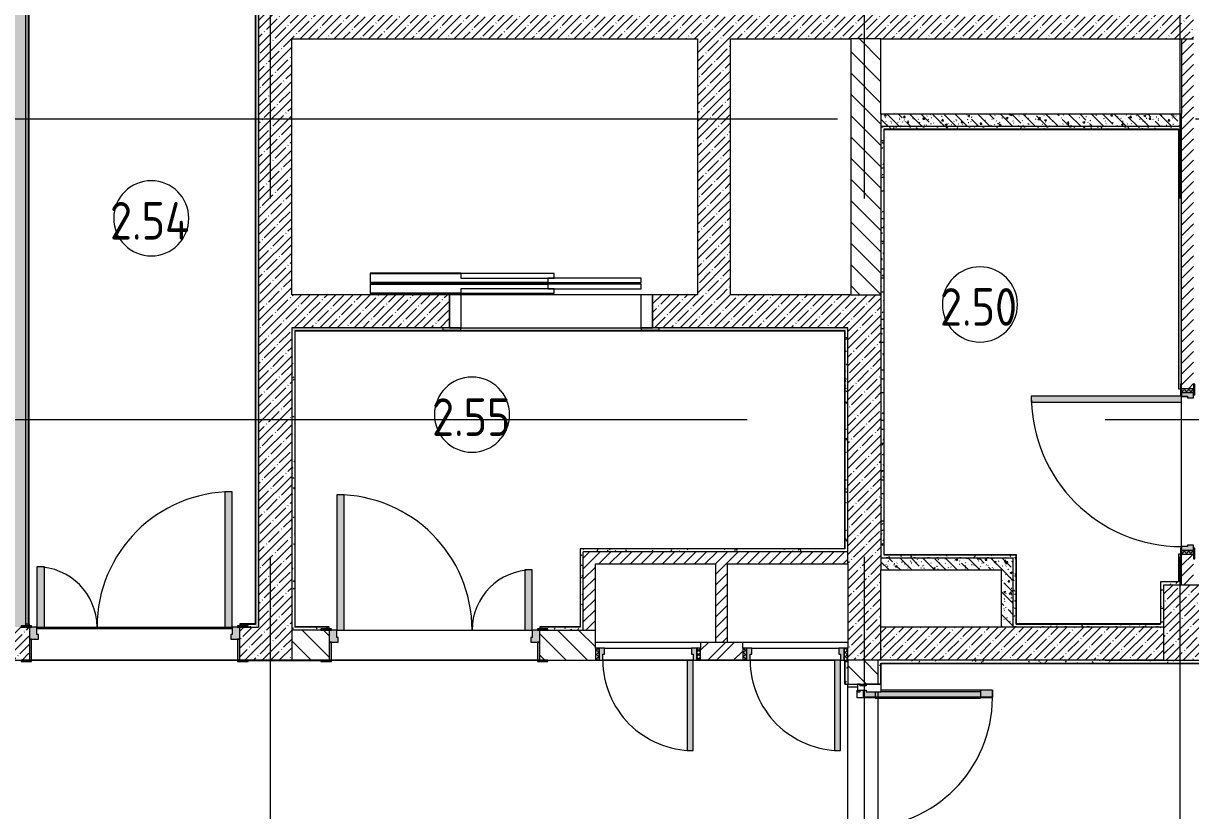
# Model space of a CAD drawing. Header units: millimetres. Extents: x -6228 to 200708, y -8553 to 29014.
# Drawn here: x 143959 to 151724, y 12400 to 17634 of the extents above; entities that cross this region are included whole.
import ezdxf

# ---------------------------------------------------------------- set-up
doc = ezdxf.new("R2010")
doc.units = ezdxf.units.MM
doc.linetypes.add('Осевая', pattern=[15875, 3175, -2381.25, 7937.5, -2381.25])
for name, color, linetype, lineweight in [('A-AREA-IDEN', 7, 'Continuous', 9), ('A-GLAZ-CWMG-3', 7, 'Continuous', 9), ('A-WALL-4', 7, 'Continuous', 13), ('I-WALL-6', 7, 'Continuous', 9), ('S-COLS-2', 7, 'Continuous', 9), ('Оси-2', 7, 'Осевая', 9)]:
    doc.layers.add(name, color=color, linetype=linetype, lineweight=lineweight)
for name, color, linetype, lineweight, true_color in [('A-DETL-GENF-5', 7, 'Continuous', 9, 0xe2e2e2), ('A-DETL-GENF-6', 7, 'Continuous', 9, 0xaaaaaa), ('A-DOOR-5', 7, 'Continuous', 9, 0xaaaaaa), ('A-DOOR-6', 7, 'Continuous', 9, 0xe2e2e2), ('A-DOOR-FRAM-4', 7, 'Continuous', 9, 0xe2e2e2), ('A-DOOR-FRAM-5', 7, 'Continuous', 9, 0xaaaaaa), ('A-FLOR-3', 7, 'Continuous', 9, 0xaaaaaa), ('I-WALL-7', 7, 'Continuous', 9, 0x787878), ('I-WALL-8', 9, 'Continuous', 9, 0x808080)]:
    doc.layers.add(name, color=color, linetype=linetype, lineweight=lineweight, true_color=true_color)
doc.styles.add('GOST Common', font='GOST_Common.ttf', dxfattribs={"width": 0.9, "height": 250})
pattern_1 = [(45, (50944.32, 0), (-57.024626, 57.024626), []), (45, (51001.345, 0), (-57.024626, 57.024626), [100.806, -20.161, 3.353, -16.808])]
pattern_2 = [(135, (50944.32, 0), (-70.71068, -70.71068), [])]
pattern_3 = [(45, (50944.32, 0), (-35.35534, 35.35534), [])]
pattern_4 = [(135, (50944.32, 0), (-75.43415, -75.43415), [106.68, -17.78, 3.556, -17.78]), (135, (50944.32, 75.39), (-75.43415, -75.43415), []), (50, (50944.32, 0), (127.52922, -11.15758), [13.335, -146.685]), (355, (50944.32, 0), (-24.66966, 133.74002), [10.668, -117.348]), (100.451, (50954.95, -0.93), (102.85973, 122.58178), [11.333, -124.663]), (46.184, (50944.32, 35.56), (189.75516, -29.43036), [20.002, -220.027]), (96.636, (50960.13, 33.1), (166.1822, 173.1996), [17, -186.995]), (351.184, (50944.32, 35.56), (166.18393, 173.19757), [16.002, -176.022]), (21, (50962.1, 26.67), (106.13027, -71.58603), [13.335, -146.685]), (326, (50962.1, 26.67), (43.26188, 128.93175), [10.668, -117.348]), (71.451, (50970.94, 20.7), (149.39198, 57.34505), [11.333, -124.663]), (37.5, (50944.32, 0), (2.162228, 59.188357), [3.353, -112.573, 3.353, -115.773, -117.792]), (37.5, (50944.32, 0), (2.162228, 59.188357), [-235.052, 3.353, -114.44]), (7.5, (50944.32, 0), (46.773857, 70.126152), [3.353, -64.567, 3.353, -109.906, -44.894]), (7.5, (50944.32, 0), (46.773857, 70.126152), [-181.178, 3.353, -41.542]), (327.5, (50904.67, 0), (94.913671, -4.010093), [3.353, -41.097, 3.353, -135.331, -184.023]), (327.5, (50904.67, 0), (94.913671, -4.010093), [-183.134, 3.353, -180.67]), (317.5, (50886.89, 0), (103.69057, 17.79882), [3.353, -54.432, 3.353, -88.748, -130.683]), (317.5, (50886.89, 0), (103.69057, 17.79882), [-149.885, 3.353, -127.33])]
pattern_5 = [(0, (50944.32, 0), (121.92, 30.48), [10.058, -81.382, 10.058, -81.382, -487.68]), (0, (50944.32, 0), (121.92, 30.48), [-182.88, 10.058, -172.822, 10.058, -81.382, -213.36]), (0, (50944.32, 0), (121.92, 30.48), [-457.2, 10.058, -50.902, 10.058, -142.342]), (120, (50990.04, 15.24), (-87.356454, 90.345817), [10.058, -81.382, 10.058, -81.382, -487.68]), (120, (50990.04, 15.24), (-87.356454, 90.345817), [-182.88, 10.058, -172.822, 10.058, -81.382, -213.36]), (120, (50990.04, 15.24), (-87.356454, 90.345817), [-457.2, 10.058, -50.902, 10.058, -142.342]), (240, (51005.28, 76.2), (-34.563546, -120.825817), [10.058, -81.382, 10.058, -81.382, -487.68]), (240, (51005.28, 76.2), (-34.563546, -120.825817), [-182.88, 10.058, -172.822, 10.058, -81.382, -213.36]), (240, (51005.28, 76.2), (-34.563546, -120.825817), [-457.2, 10.058, -50.902, 10.058, -142.342])]

# ---------------------------------------------------------------- blocks, each defined once
blk = doc.blocks.new('110_Дверь_СКБ_1Ст_Внутренняя1 - Д-3б_п_ 1100x2100h_много всего 2-32816779-План зашивки приборов отопления в осях 2 этажа 23-33')
at = {"layer": 'A-DOOR-5'}
h = blk.add_hatch(dxfattribs=at)
h.set_pattern_fill('FP_60', color=256, style=0, pattern_type=2)
h.set_pattern_definition([(135, (1751.41, 104.685), (-14.14214, -14.14214), []), (225, (1751.41, 104.685), (14.14214, -14.14214), [])])
h.paths.add_polyline_path([(537.5, -40), (562.5, -40), (562.5, 40), (537.5, 40)])
at = {"layer": 'A-DOOR-6'}
h = blk.add_hatch(color=256, dxfattribs=at)
h.paths.add_polyline_path([(-512.5, 40), (-512.5, -40), (-477.5, -40), (-477.5, 0), (-487.5, 0), (-487.5, 40)])
h.paths.add_polyline_path([(502.5, 0), (502.5, -40), (537.5, -40), (537.5, 40), (512.5, 40), (512.5, 0)])
at = {"layer": 'A-DOOR-FRAM-4'}
for points in [[(472.5, 40), (512.5, 40), (512.5, 1040), (472.5, 1040), (472.5, 578.5)], [(-567.5, 40), (-497.5, 40), (-497.5, 48), (-567.5, 48)], [(522.5, 40), (592.5, 40), (592.5, 48), (522.5, 48)], [(-567.5, -48), (-497.5, -48), (-497.5, -40), (-567.5, -40)], [(522.5, -48), (592.5, -48), (592.5, -40), (522.5, -40)]]:
    blk.add_hatch(color=256, dxfattribs=at).paths.add_polyline_path(points)
at = {"layer": 'A-DOOR-FRAM-5'}
h = blk.add_hatch(dxfattribs=at)
h.set_pattern_fill('FP_61', color=256, style=0, pattern_type=2)
h.set_pattern_definition([(45, (-371.384, 104.685), (-14.1421, 14.1421), []), (135, (-371.384, 104.685), (-14.1421, -14.1421), [])])
h.paths.add_polyline_path([(-537.5, -40), (-512.5, -40), (-512.5, 40), (-537.5, 40)])
at = {"layer": 'A-DOOR-5'}
for p, q in [((512.5, 1040), (472.5, 1040)), ((472.5, 1040), (472.5, 40)), ((512.5, 40), (512.5, 1040)), ((472.5, 40), (512.5, 40))]:
    blk.add_line(p, q, dxfattribs=at)
blk.add_arc((512.5, 40), 1000, 90, 180, dxfattribs=at)
at = {"layer": 'A-DOOR-FRAM-5'}
for p, q in [((-497.5, 48), (-567.5, 48)), ((-567.5, 48), (-567.5, 40)), ((-567.5, 40), (-497.5, 40)), ((-512.5, 40), (-537.5, 40)), ((-537.5, 40), (-537.5, -40)), ((-487.5, 40), (-512.5, 40)), ((-512.5, 40), (-512.5, -40)), ((-512.5, -40), (-512.5, 40)), ((-497.5, 40), (-512.5, 40)), ((-512.5, 40), (-512.5, 39)), ((-512.5, 39), (-497.5, 39)), ((-497.5, 40), (-497.5, 48)), ((-497.5, 39), (-497.5, 40)), ((-487.5, 0), (-487.5, 40)), ((-477.5, 0), (-487.5, 0)), ((-477.5, -40), (-477.5, 0)), ((512.5, 0), (502.5, 0)), ((502.5, 0), (502.5, -40)), ((512.5, 40), (512.5, 0)), ((537.5, 40), (512.5, 40)), ((592.5, 48), (522.5, 48)), ((522.5, 48), (522.5, 40)), ((537.5, 40), (522.5, 40)), ((522.5, 40), (522.5, 39)), ((522.5, 40), (592.5, 40)), ((522.5, 39), (537.5, 39)), ((537.5, -40), (537.5, 40)), ((562.5, 40), (537.5, 40)), ((537.5, 40), (537.5, -40)), ((537.5, 39), (537.5, 40)), ((562.5, -40), (562.5, 40)), ((592.5, 40), (592.5, 48)), ((-497.5, -40), (-567.5, -40)), ((-567.5, -40), (-567.5, -48)), ((-567.5, -48), (-497.5, -48)), ((-537.5, -40), (-512.5, -40)), ((-497.5, -39), (-512.5, -39)), ((-512.5, -39), (-512.5, -40)), ((-512.5, -40), (-477.5, -40)), ((-512.5, -40), (-497.5, -40)), ((-497.5, -40), (-497.5, -39)), ((-497.5, -48), (-497.5, -40)), ((502.5, -40), (537.5, -40)), ((537.5, -39), (522.5, -39)), ((522.5, -39), (522.5, -40)), ((522.5, -40), (537.5, -40)), ((592.5, -40), (522.5, -40)), ((522.5, -40), (522.5, -48)), ((522.5, -48), (592.5, -48)), ((537.5, -40), (537.5, -39)), ((537.5, -40), (562.5, -40)), ((592.5, -48), (592.5, -40))]:
    blk.add_line(p, q, dxfattribs=at)
blk = doc.blocks.new('110_Дверь_СКБ_2Ст - Д-1_л_Лестничная клетка EIS60 2-32142534-План зашивки приборов отопления в осях 2 этажа 23-33')
at = {"layer": 'A-DOOR-6'}
for points in [[(662.5, 1010), (612.5, 1010), (612.5, 110), (662.5, 110), (662.5, 1005.2)], [(-587.5, 510), (-637.5, 510), (-637.5, 110), (-587.5, 110)], [(712.5, 30), (697.5, 30), (697.5, -110), (712.5, -110), (712.5, 28.2)]]:
    blk.add_hatch(color=256, dxfattribs=at).paths.add_polyline_path(points)
h = blk.add_hatch(color=256, dxfattribs=at)
h.paths.add_polyline_path([(712.5, 30), (712.5, 110), (662.5, 110), (662.5, 60), (652.5, 60), (652.5, 30), (708, 30)])
h.paths.add_polyline_path([(-627.5, 30), (-627.5, 60), (-637.5, 60), (-637.5, 110), (-687.5, 110), (-687.5, 30)])
at = {"layer": 'A-DOOR-FRAM-4'}
for points in [[(-672.5, 110), (-672.5, 118), (-742.5, 118), (-742.5, 110)], [(767.5, 110), (767.5, 118), (697.5, 118), (697.5, 110), (708, 110)], [(-672.5, 30), (-687.5, 30), (-687.5, -110), (-672.5, -110)], [(-672.5, -110), (-742.5, -110), (-742.5, -118), (-672.5, -118)], [(767.5, -118), (767.5, -110), (697.5, -110), (697.5, -118), (708, -118)]]:
    blk.add_hatch(color=256, dxfattribs=at).paths.add_polyline_path(points)
at = {"layer": 'A-DOOR-5'}
for p, q in [((662.5, 1010), (612.5, 1010)), ((612.5, 1010), (612.5, 110)), ((662.5, 110), (662.5, 1010)), ((-637.5, 510), (-637.5, 110)), ((-587.5, 510), (-637.5, 510)), ((-587.5, 110), (-587.5, 510)), ((-637.5, 110), (-587.5, 110)), ((612.5, 110), (662.5, 110))]:
    blk.add_line(p, q, dxfattribs=at)
for centre, radius, start, end in [((662.5, 110), 900, 90, 180), ((-637.5, 110), 400, 360, 90)]:
    blk.add_arc(centre, radius, start, end, dxfattribs=at)
at = {"layer": 'A-DOOR-FRAM-5'}
for p, q in [((-672.5, 118), (-742.5, 118)), ((-742.5, 118), (-742.5, 110)), ((-742.5, 110), (-672.5, 110)), ((-637.5, 110), (-687.5, 110)), ((-687.5, 110), (-687.5, 30)), ((-672.5, 110), (-672.5, 118)), ((-637.5, 60), (-637.5, 110)), ((662.5, 110), (662.5, 60)), ((712.5, 110), (662.5, 110)), ((767.5, 118), (697.5, 118)), ((697.5, 118), (697.5, 110)), ((697.5, 110), (767.5, 110)), ((712.5, 30), (712.5, 110)), ((767.5, 110), (767.5, 118)), ((-687.5, 30), (-627.5, 30)), ((-672.5, 30), (-687.5, 30)), ((-687.5, 30), (-687.5, -110)), ((-672.5, -110), (-672.5, 30)), ((-627.5, 60), (-637.5, 60)), ((-627.5, 30), (-627.5, 60)), ((662.5, 60), (652.5, 60)), ((652.5, 60), (652.5, 30)), ((652.5, 30), (712.5, 30)), ((712.5, 30), (697.5, 30)), ((697.5, 30), (697.5, -110)), ((712.5, -110), (712.5, 30)), ((-672.5, -110), (-742.5, -110)), ((-742.5, -110), (-742.5, -118)), ((-742.5, -118), (-672.5, -118)), ((-687.5, -110), (-672.5, -110)), ((-672.5, -118), (-672.5, -110)), ((697.5, -110), (712.5, -110)), ((767.5, -110), (697.5, -110)), ((697.5, -110), (697.5, -118)), ((697.5, -118), (767.5, -118)), ((767.5, -118), (767.5, -110))]:
    blk.add_line(p, q, dxfattribs=at)
blk = doc.blocks.new('110_Дверь_СКБ_2Ст - Д-3а 1450x2100h_Лестничная клетка из коридора-32352288-План зашивки приборов отопления в осях 2 этажа 23-33')
at = {"layer": 'A-DOOR-6'}
for points in [[(-587.5, 100), (-587.5, 1000), (-637.5, 1000), (-637.5, 100)], [(662.5, 100), (662.5, 500), (612.5, 500), (612.5, 100)], [(712.5, -100), (712.5, 20), (697.5, 20), (697.5, -100)]]:
    blk.add_hatch(color=256, dxfattribs=at).paths.add_polyline_path(points)
h = blk.add_hatch(color=256, dxfattribs=at)
h.paths.add_polyline_path([(712.5, 20), (712.5, 100), (662.5, 100), (662.5, 50), (652.5, 50), (652.5, 20)])
h.paths.add_polyline_path([(-627.5, 20), (-627.5, 50), (-637.5, 50), (-637.5, 100), (-687.5, 100), (-687.5, 20)])
at = {"layer": 'A-DOOR-FRAM-4'}
for points in [[(-672.5, 100), (-672.5, 108), (-742.5, 108), (-742.5, 100)], [(767.5, 100), (767.5, 108), (697.5, 108), (697.5, 100)], [(-672.5, -100), (-672.5, 20), (-687.5, 20), (-687.5, -100)], [(-672.5, -108), (-672.5, -100), (-742.5, -100), (-742.5, -108)], [(767.5, -108), (767.5, -100), (697.5, -100), (697.5, -108)]]:
    blk.add_hatch(color=256, dxfattribs=at).paths.add_polyline_path(points)
at = {"layer": 'A-DOOR-5'}
for p, q in [((-637.5, 1000), (-637.5, 100)), ((-587.5, 1000), (-637.5, 1000)), ((-587.5, 100), (-587.5, 1000)), ((662.5, 500), (612.5, 500)), ((612.5, 500), (612.5, 100)), ((662.5, 100), (662.5, 500)), ((-637.5, 100), (-587.5, 100)), ((612.5, 100), (662.5, 100))]:
    blk.add_line(p, q, dxfattribs=at)
for centre, radius, start, end in [((-637.5, 100), 900, 0, 90), ((662.5, 100), 400, 90, 180)]:
    blk.add_arc(centre, radius, start, end, dxfattribs=at)
at = {"layer": 'A-DOOR-FRAM-5'}
for p, q in [((-672.5, 108), (-742.5, 108)), ((-742.5, 108), (-742.5, 100)), ((-742.5, 100), (-672.5, 100)), ((-637.5, 100), (-687.5, 100)), ((-687.5, 100), (-687.5, 20)), ((-672.5, 100), (-672.5, 108)), ((-637.5, 50), (-637.5, 100)), ((662.5, 100), (662.5, 50)), ((712.5, 100), (662.5, 100)), ((767.5, 108), (697.5, 108)), ((697.5, 108), (697.5, 100)), ((697.5, 100), (767.5, 100)), ((712.5, 20), (712.5, 100)), ((767.5, 100), (767.5, 108)), ((-687.5, 20), (-627.5, 20)), ((-672.5, 20), (-687.5, 20)), ((-687.5, 20), (-687.5, -100)), ((-672.5, -100), (-672.5, 20)), ((-627.5, 50), (-637.5, 50)), ((-627.5, 20), (-627.5, 50)), ((662.5, 50), (652.5, 50)), ((652.5, 50), (652.5, 20)), ((652.5, 20), (712.5, 20)), ((712.5, 20), (697.5, 20)), ((697.5, 20), (697.5, -100)), ((712.5, -100), (712.5, 20)), ((-672.5, -100), (-742.5, -100)), ((-742.5, -100), (-742.5, -108)), ((-742.5, -108), (-672.5, -108)), ((-687.5, -100), (-672.5, -100)), ((-672.5, -108), (-672.5, -100)), ((697.5, -100), (712.5, -100)), ((767.5, -100), (697.5, -100)), ((697.5, -100), (697.5, -108)), ((697.5, -108), (767.5, -108)), ((767.5, -108), (767.5, -100))]:
    blk.add_line(p, q, dxfattribs=at)
blk = doc.blocks.new('110_Дверь_СКБ_1Ст - д-18 700x2100h_Технический шкаф ЭОМ и СС-23698042-План зашивки приборов отопления в осях 2 этажа 23-33')
at = {"layer": 'A-DOOR-5'}
h = blk.add_hatch(dxfattribs=at)
h.set_pattern_fill('FP_95', color=256, style=0, pattern_type=2)
h.set_pattern_definition([(135, (1951.41, 124.685), (-14.14214, -14.14214), []), (225, (1951.41, 124.685), (14.14214, -14.14214), [])])
h.paths.add_polyline_path([(362.5, 60), (337.5, 60), (337.5, -20), (362.5, -20), (362.5, 22.1)])
at = {"layer": 'A-DOOR-6'}
h = blk.add_hatch(color=256, dxfattribs=at)
h.paths.add_polyline_path([(337.5, 60), (312.5, 60), (312.5, 20), (302.5, 20), (302.5, -20), (337.5, -20), (337.5, 22.1)])
h.paths.add_polyline_path([(-312.5, 60), (-312.5, -20), (-277.5, -20), (-277.5, 20), (-287.5, 20), (-287.5, 60)])
at = {"layer": 'A-DOOR-FRAM-4'}
blk.add_hatch(color=256, dxfattribs=at).paths.add_polyline_path([(-247.5, 660), (-287.5, 660), (-287.5, 60), (-247.5, 60), (-247.5, 543.8)])
at = {"layer": 'A-DOOR-FRAM-5'}
h = blk.add_hatch(dxfattribs=at)
h.set_pattern_fill('FP_96', color=256, style=0, pattern_type=2)
h.set_pattern_definition([(45, (-171.384, 124.685), (-14.1421, 14.1421), []), (135, (-171.384, 124.685), (-14.1421, -14.1421), [])])
h.paths.add_polyline_path([(-312.5, 60), (-337.5, 60), (-337.5, -20), (-312.5, -20), (-312.5, 22.1)])
at = {"layer": 'A-DOOR-5'}
for p, q in [((-287.5, 660), (-287.5, 60)), ((-247.5, 660), (-287.5, 660)), ((-247.5, 60), (-247.5, 660)), ((-287.5, 60), (-247.5, 60))]:
    blk.add_line(p, q, dxfattribs=at)
blk.add_arc((-287.5, 60), 600, 360, 90, dxfattribs=at)
at = {"layer": 'A-DOOR-FRAM-5'}
for p, q in [((-312.5, 60), (-337.5, 60)), ((-337.5, 60), (-337.5, -20)), ((-287.5, 60), (-312.5, 60)), ((-312.5, 60), (-312.5, -20)), ((-312.5, -20), (-312.5, 60)), ((-287.5, 20), (-287.5, 60)), ((-277.5, 20), (-287.5, 20)), ((-277.5, -20), (-277.5, 20)), ((-247.5, 60), (312.5, 60)), ((312.5, 20), (302.5, 20)), ((302.5, 20), (302.5, -20)), ((312.5, 60), (312.5, 20)), ((337.5, 60), (312.5, 60)), ((337.5, -20), (337.5, 60)), ((362.5, 60), (337.5, 60)), ((337.5, 60), (337.5, -20)), ((362.5, -20), (362.5, 60)), ((-337.5, -20), (-312.5, -20)), ((-312.5, -20), (-277.5, -20)), ((302.5, -20), (-277.5, -20)), ((302.5, -20), (337.5, -20)), ((337.5, -20), (362.5, -20))]:
    blk.add_line(p, q, dxfattribs=at)
blk = doc.blocks.new('BSC_Колонна _Прямоугольная - 500х500-17857564-План зашивки приборов отопления в осях 2 этажа 23-33')
at = {"layer": 'S-COLS-2'}
h = blk.add_hatch(dxfattribs=at)
h.set_pattern_fill('FP_157', color=256, style=0, pattern_type=2)
h.set_pattern_definition([(45, (-100850, -13650), (-57.024626, 57.024626), []), (45, (-100792.975, -13650), (-57.024626, 57.024626), [100.806, -20.161, 3.353, -16.808])])
h.paths.add_polyline_path([(-250, -250), (250, -250), (250, 250), (-250, 250), (-250, -212.1)])
for p, q in [((250, 250), (-250, 250)), ((-250, 250), (-250, -250)), ((250, -250), (250, 250)), ((-250, -250), (250, -250))]:
    blk.add_line(p, q, dxfattribs=at)
blk = doc.blocks.new('DOR_Дверь лифта - 1350х2050h-19118285-План зашивки приборов отопления в осях 2 этажа 23-33')
at = {"layer": 'A-DOOR-5'}
for p, q in [((-600, 125), (-720, 125)), ((-720, 125), (-720, 110)), ((-720, 110), (-600, 110)), ((-675, 110), (-675, -110)), ((-600, 110), (-675, 110)), ((-600, 110), (-600, 125)), ((600, 110), (-600, 110)), ((-600, 110), (-600, -110)), ((720, 125), (600, 125)), ((600, 125), (600, 110)), ((600, -110), (600, 110)), ((675, 110), (600, 110)), ((600, 110), (720, 110)), ((675, -110), (675, 110)), ((720, 110), (720, 125)), ((-675, -110), (-600, -110)), ((-600, -110), (600, -110)), ((-600, -150), (-600, -180)), ((20, -150), (-600, -150)), ((-20, -120), (-20, -150)), ((600, -120), (-20, -120)), ((-20, -150), (600, -150)), ((20, -180), (20, -150)), ((600, -110), (675, -110)), ((600, -150), (600, -120)), ((-600, -180), (20, -180)), ((-600, -190), (-600, -220)), ((20, -190), (-600, -190)), ((-600, -220), (20, -220)), ((-20, -220), (-20, -250)), ((600, -220), (-20, -220)), ((20, -220), (20, -190)), ((600, -250), (600, -220)), ((-20, -250), (600, -250))]:
    blk.add_line(p, q, dxfattribs=at)
at = {"layer": 'A-DOOR-FRAM-5'}
for p, q in [((600, -117), (600, -120)), ((1203, -117), (600, -117)), ((600, -120), (1200, -120)), ((1200, -120), (1200, -180)), ((1203, -183), (1203, -117)), ((1200, -180), (20, -180)), ((20, -180), (20, -183)), ((20, -183), (1203, -183)), ((1203, -187), (20, -187)), ((20, -187), (20, -190)), ((20, -190), (1200, -190)), ((1200, -190), (1200, -250)), ((1203, -253), (1203, -187)), ((600, -250), (600, -253)), ((1200, -250), (600, -250)), ((600, -253), (1203, -253))]:
    blk.add_line(p, q, dxfattribs=at)
blk = doc.blocks.new('Дверь_Витражная_остекление_ - ВВ-7 остекление-32349468-План зашивки приборов отопления в осях 2 этажа 23-33')
at = {"layer": 'A-DETL-GENF-5'}
for points in [[(-860, -20), (-860, -880), (-815, -880), (-815, -20)], [(865, -880), (910, -880), (910, -140), (900, -140), (900, -40), (910, -40), (910, -20), (865, -20), (865, -298)]]:
    blk.add_hatch(color=256, dxfattribs=at).paths.add_polyline_path(points)
at = {"layer": 'A-DETL-GENF-6'}
for p, q in [((-815, -20), (-860, -20)), ((-860, -880), (-860, -20)), ((-815, -20), (-860, -20)), ((-860, -20), (-860, -880)), ((-815, -880), (-815, -20)), ((-815, -880), (-815, -20)), ((865, -880), (865, -20)), ((865, -20), (865, -880)), ((-860, -100), (-815, -100)), ((-850, -800), (-850, -100)), ((-806, -800), (-806, -100)), ((856, -800), (856, -100)), ((900, -100), (865, -100)), ((900, -800), (900, -140)), ((910, -880), (910, -140)), ((910, -880), (910, -140)), ((-860, -800), (-815, -800)), ((910, -800), (865, -800)), ((-860, -880), (-815, -880)), ((-860, -880), (-815, -880)), ((910, -880), (865, -880)), ((865, -880), (910, -880))]:
    blk.add_line(p, q, dxfattribs=at)
at = {"layer": 'A-DOOR-5'}
for p, q in [((-910, 20), (-860, 20)), ((-910, -20), (-910, 20)), ((-860, 20), (-860, -20)), ((860, 20), (910, 20)), ((860, -20), (860, 20)), ((910, 20), (910, -20)), ((-860, -20), (-910, -20)), ((-860, -880), (-860, -20)), ((860, -880), (860, -20)), ((910, -20), (860, -20))]:
    blk.add_line(p, q, dxfattribs=at)
for centre, start, end in [((-860, -20), 270, 0), ((860, -20), 180, 270)]:
    blk.add_arc(centre, 860, start, end, dxfattribs=at)
blk = doc.blocks.new('Прямоугольный импост - Импост структурный с накладкой - 160мм Темный-32348142-План зашивки приборов отопления в осях 2 этажа 23-33')
at = {"layer": 'A-GLAZ-CWMG-3'}
for p, q in [((0, 17), (-50, 17)), ((-50, 17), (-50, 0)), ((-50, 0), (-40, 0)), ((-40, 0), (-40, -40)), ((-10, -40), (-10, 0)), ((-10, 0), (0, 0)), ((0, 0), (0, 17)), ((-40, -40), (-50, -40)), ((-50, -40), (-50, -140)), ((0, -40), (-10, -40)), ((0, -140), (0, -40)), ((-50, -140), (0, -140))]:
    blk.add_line(p, q, dxfattribs=at)
blk = doc.blocks.new('Марка_Помещения - Номер-25198446-План зашивки приборов отопления в осях 2 этажа 23-33')
at = {"layer": 'A-AREA-IDEN'}
for start, end in [(360, 180), (180, 360)]:
    blk.add_arc((0, 0), 2.5, start, end, dxfattribs=at)

msp = doc.modelspace()

# ---------------------------------------------------------------- hatches: boundary and pattern name
at = {"layer": 'I-WALL-6'}
h = msp.add_hatch(dxfattribs=at)
h.set_pattern_fill('FP_142', color=256, style=0, pattern_type=2)
h.set_pattern_definition(pattern_1)
h.paths.add_polyline_path([(143944.3, 13620), (143944.3, 13628), (143974.3, 13628), (143974.3, 21550), (143754.3, 21550), (143754.3, 13620)])
h = msp.add_hatch(dxfattribs=at)
h.set_pattern_fill('FP_142', color=256, style=0, pattern_type=2)
h.set_pattern_definition(pattern_1)
h.paths.add_polyline_path([(151664.3, 17530), (151744.3, 17530), (151744.3, 17750), (145524.3, 17750), (145524.3, 17530), (151125.8, 17530)])
h = msp.add_hatch(dxfattribs=at)
h.set_pattern_fill('FP_142', color=256, style=0, pattern_type=2)
h.set_pattern_definition(pattern_1)
h.paths.add_polyline_path([(145589.9, 13620), (145744.3, 13620), (145744.3, 17530), (145524.3, 17530), (145524.3, 13620)])
h = msp.add_hatch(dxfattribs=at)
h.set_pattern_fill('FP_142', color=256, style=0, pattern_type=2)
h.set_pattern_definition(pattern_1)
h.paths.add_polyline_path([(148664.3, 15830), (148664.3, 17530), (148444.3, 17530), (148444.3, 15830), (148520.7, 15830)])
h = msp.add_hatch(dxfattribs=at)
h.set_pattern_fill('FP_144', color=256, style=0, pattern_type=2)
h.set_pattern_definition(pattern_2)
h.paths.add_polyline_path([(149664.3, 15830), (149664.3, 17530), (149464.3, 17530), (149464.3, 15830)])
h = msp.add_hatch(dxfattribs=at)
h.set_pattern_fill('FP_145', color=256, style=0, pattern_type=2)
h.set_pattern_definition(pattern_3)
h.paths.add_polyline_path([(151664.3, 13900), (151744.3, 13900), (151744.3, 14105), (151664.3, 14105), (151664.3, 13920)])
h.paths.add_polyline_path([(151744.3, 15205), (151744.3, 17530), (151664.3, 17530), (151664.3, 15205)])
h = msp.add_hatch(dxfattribs=at)
h.set_pattern_fill('FP_142', color=256, style=0, pattern_type=2)
h.set_pattern_definition(pattern_1)
h.paths.add_polyline_path([(149444.3, 15610), (149664.3, 15610), (149664.3, 15830), (148144.3, 15830), (148144.3, 15610), (148520.7, 15610)])
h.paths.add_polyline_path([(146566.9, 15610), (146794.3, 15610), (146794.3, 15830), (145744.3, 15830), (145744.3, 15610), (145915.6, 15610)])
h = msp.add_hatch(dxfattribs=at)
h.set_pattern_fill('FP_142', color=256, style=0, pattern_type=2)
h.set_pattern_definition(pattern_1)
h.paths.add_polyline_path([(149497.6, 13400), (149664.3, 13400), (149664.3, 15610), (149444.3, 15610), (149444.3, 13400)])
h = msp.add_hatch(dxfattribs=at)
h.set_pattern_fill('FP_145', color=256, style=0, pattern_type=2)
h.set_pattern_definition(pattern_3)
h.paths.add_polyline_path([(147684.3, 13600), (147764.3, 13600), (147764.3, 14120), (147684.3, 14120), (147684.3, 13620)])
h = msp.add_hatch(dxfattribs=at)
h.set_pattern_fill('FP_145', color=256, style=0, pattern_type=2)
h.set_pattern_definition(pattern_3)
h.paths.add_polyline_path([(149444.3, 14040), (149444.3, 14120), (147764.3, 14120), (147764.3, 14040), (149172, 14040)])
h = msp.add_hatch(dxfattribs=at)
h.set_pattern_fill('FP_145', color=256, style=0, pattern_type=2)
h.set_pattern_definition(pattern_3)
h.paths.add_polyline_path([(148644.3, 13520), (148644.3, 14040), (148564.3, 14040), (148564.3, 13520)])
h = msp.add_hatch(dxfattribs=at)
h.set_pattern_fill('FP_142', color=256, style=0, pattern_type=2)
h.set_pattern_definition(pattern_1)
h.paths.add_polyline_path([(143310.4, 13400), (143994.3, 13400), (143994.3, 13620), (143269.3, 13620), (143269.3, 13400), (143299.3, 13400)])
h.paths.add_polyline_path([(142007.9, 13400), (142169.3, 13400), (142169.3, 13620), (141419.3, 13620), (141419.3, 13608), (141449.3, 13608), (141449.3, 13600), (141419.3, 13600), (141419.3, 13400), (141449.3, 13400)])
h = msp.add_hatch(dxfattribs=at)
h.set_pattern_fill('FP_142', color=256, style=0, pattern_type=2)
h.set_pattern_definition(pattern_1)
h.paths.add_polyline_path([(145399.3, 13400), (145744.3, 13400), (145744.3, 13620), (145399.3, 13620), (145399.3, 13437.9)])
h.paths.add_polyline_path([(143999.3, 13400), (143999.3, 13620), (143994.3, 13620), (143994.3, 13400)])
h = msp.add_hatch(dxfattribs=at)
h.set_pattern_fill('FP_144', color=256, style=0, pattern_type=2)
h.set_pattern_definition(pattern_2)
h.paths.add_polyline_path([(147394.3, 13400), (147764.3, 13400), (147764.3, 13600), (147394.3, 13600), (147394.3, 13437.9)])
h.paths.add_polyline_path([(145939.3, 13400), (145994.3, 13400), (145994.3, 13600), (145744.3, 13600), (145744.3, 13400), (145915.6, 13400)])
h = msp.add_hatch(dxfattribs=at)
h.set_pattern_fill('FP_142', color=256, style=0, pattern_type=2)
h.set_pattern_definition(pattern_1)
h.paths.add_polyline_path([(151125.8, 13400), (151544.3, 13400), (151544.3, 13620), (149664.3, 13620), (149664.3, 13400), (149823.3, 13400)])
h = msp.add_hatch(dxfattribs=at)
h.set_pattern_fill('FP_159', color=256, style=0, pattern_type=2)
h.set_pattern_definition([(45, (50944.32, 0), (-85.53659, 85.53659), []), (45, (51001.34, 0), (-85.53659, 85.53659), [])])
h.paths.add_polyline_path([(148744.3, 13400), (148744.3, 13520), (148464.3, 13520), (148464.3, 13400), (148520.7, 13400)])
h = msp.add_hatch(dxfattribs=at)
h.set_pattern_fill('FP_144', color=256, style=0, pattern_type=2)
h.set_pattern_definition(pattern_2)
h.paths.add_polyline_path([(149644.3, 11320), (149644.3, 11340), (149444.3, 11340), (149444.3, 11320)])
h.paths.add_polyline_path([(149497.6, 13240), (149644.3, 13240), (149644.3, 13400), (149444.3, 13400), (149444.3, 13240)])
at = {"layer": 'I-WALL-7'}
h = msp.add_hatch(dxfattribs=at)
h.set_pattern_fill('FP_149', color=256, style=0, pattern_type=2)
h.set_pattern_definition(pattern_4)
h.paths.add_polyline_path([(151644.3, 16950), (151664.3, 16950), (151664.3, 17030), (149664.3, 17030), (149664.3, 16950), (151125.8, 16950)])
h = msp.add_hatch(dxfattribs=at)
h.set_pattern_fill('FP_149', color=256, style=0, pattern_type=2)
h.set_pattern_definition(pattern_4)
h.paths.add_polyline_path([(150464.3, 14000), (150544.3, 14000), (150544.3, 14080), (149664.3, 14080), (149664.3, 14000), (149823.3, 14000)])
h = msp.add_hatch(dxfattribs=at)
h.set_pattern_fill('FP_149', color=256, style=0, pattern_type=2)
h.set_pattern_definition(pattern_4)
h.paths.add_polyline_path([(150544.3, 13620), (150544.3, 14000), (150464.3, 14000), (150464.3, 13620)])
at = {"layer": 'I-WALL-8'}
h = msp.add_hatch(dxfattribs=at)
h.set_pattern_fill('FP_160', color=256, style=0, pattern_type=2)
h.set_pattern_definition(pattern_5)
h.paths.add_polyline_path([(143986.3, 13628), (143994.3, 13628), (143994.3, 21150), (143974.3, 21150), (143974.3, 13628)])
h = msp.add_hatch(dxfattribs=at)
h.set_pattern_fill('FP_160', color=256, style=0, pattern_type=2)
h.set_pattern_definition(pattern_5)
h.paths.add_polyline_path([(145524.3, 13620), (145524.3, 17770), (145504.3, 17770), (145504.3, 13620)])
h = msp.add_hatch(dxfattribs=at)
h.set_pattern_fill('FP_160', color=256, style=0, pattern_type=2)
h.set_pattern_definition(pattern_5)
h.paths.add_polyline_path([(151643.3, 16930), (151644.3, 16930), (151644.3, 16950), (149664.3, 16950), (149664.3, 16930), (151125.8, 16930)])
h = msp.add_hatch(dxfattribs=at)
h.set_pattern_fill('FP_160', color=256, style=0, pattern_type=2)
h.set_pattern_definition(pattern_5)
h.paths.add_polyline_path([(149684.3, 14080), (149684.3, 16930), (149664.3, 16930), (149664.3, 14080)])
h = msp.add_hatch(dxfattribs=at)
h.set_pattern_fill('FP_160', color=256, style=0, pattern_type=2)
h.set_pattern_definition(pattern_5)
h.paths.add_polyline_path([(151664.3, 13920), (151664.3, 14075), (151656.3, 14075), (151656.3, 14105), (151644.3, 14105), (151644.3, 13920)])
h.paths.add_polyline_path([(151644.3, 15205), (151656.3, 15205), (151656.3, 15235), (151664.3, 15235), (151664.3, 16950), (151644.3, 16950), (151644.3, 15524.7)])
h = msp.add_hatch(dxfattribs=at)
h.set_pattern_fill('FP_160', color=256, style=0, pattern_type=2)
h.set_pattern_definition(pattern_5)
h.paths.add_polyline_path([(149424.3, 15590), (149444.3, 15590), (149444.3, 15610), (145744.3, 15610), (145744.3, 15590), (149423.3, 15590)])
h = msp.add_hatch(dxfattribs=at)
h.set_pattern_fill('FP_160', color=256, style=0, pattern_type=2)
h.set_pattern_definition(pattern_5)
h.paths.add_polyline_path([(145744.3, 13600), (145764.3, 13600), (145764.3, 15590), (145744.3, 15590), (145744.3, 13620)])
h = msp.add_hatch(dxfattribs=at)
h.set_pattern_fill('FP_160', color=256, style=0, pattern_type=2)
h.set_pattern_definition(pattern_5)
h.paths.add_polyline_path([(149444.3, 14140), (149444.3, 15590), (149424.3, 15590), (149424.3, 14140)])
h = msp.add_hatch(dxfattribs=at)
h.set_pattern_fill('FP_160', color=256, style=0, pattern_type=2)
h.set_pattern_definition(pattern_5)
h.paths.add_polyline_path([(147664.3, 13620), (147684.3, 13620), (147684.3, 14140), (147664.3, 14140), (147664.3, 13959.6)])
h = msp.add_hatch(dxfattribs=at)
h.set_pattern_fill('FP_160', color=256, style=0, pattern_type=2)
h.set_pattern_definition(pattern_5)
h.paths.add_polyline_path([(149172, 14120), (149444.3, 14120), (149444.3, 14140), (147684.3, 14140), (147684.3, 14120), (148520.7, 14120)])
h = msp.add_hatch(dxfattribs=at)
h.set_pattern_fill('FP_160', color=256, style=0, pattern_type=2)
h.set_pattern_definition(pattern_5)
h.paths.add_polyline_path([(150544.3, 14080), (150564.3, 14080), (150564.3, 14100), (149684.3, 14100), (149684.3, 14080), (149823.3, 14080)])
h = msp.add_hatch(dxfattribs=at)
h.set_pattern_fill('FP_160', color=256, style=0, pattern_type=2)
h.set_pattern_definition(pattern_5)
h.paths.add_polyline_path([(150564.3, 13620), (150564.3, 14080), (150544.3, 14080), (150544.3, 13620)])
h = msp.add_hatch(dxfattribs=at)
h.set_pattern_fill('FP_160', color=256, style=0, pattern_type=2)
h.set_pattern_definition(pattern_5)
h.paths.add_polyline_path([(151544.3, 13620), (151544.3, 13920), (151524.3, 13920), (151524.3, 13620)])
h = msp.add_hatch(dxfattribs=at)
h.set_pattern_fill('FP_160', color=256, style=0, pattern_type=2)
h.set_pattern_definition(pattern_5)
h.paths.add_polyline_path([(151544.3, 13900), (151664.3, 13900), (151664.3, 13920), (151544.3, 13920)])
h = msp.add_hatch(dxfattribs=at)
h.set_pattern_fill('FP_160', color=256, style=0, pattern_type=2)
h.set_pattern_definition(pattern_5)
h.paths.add_polyline_path([(145504.3, 13620), (145503.3, 13640), (145399.3, 13640), (145399.3, 13628), (145454.3, 13628), (145454.3, 13620)])
h.paths.add_polyline_path([(143999.3, 13628), (143999.3, 13640), (143974.3, 13640), (143974.3, 13628), (143997.7, 13628)])
h = msp.add_hatch(dxfattribs=at)
h.set_pattern_fill('FP_160', color=256, style=0, pattern_type=2)
h.set_pattern_definition(pattern_5)
h.paths.add_polyline_path([(147684.3, 13600), (147684.3, 13620), (147394.3, 13620), (147394.3, 13608), (147449.3, 13608), (147449.3, 13600), (147543.8, 13600)])
h.paths.add_polyline_path([(145915.6, 13600), (145939.3, 13600), (145939.3, 13608), (145994.3, 13608), (145994.3, 13620), (145764.3, 13620), (145764.3, 13600)])
h = msp.add_hatch(dxfattribs=at)
h.set_pattern_fill('FP_160', color=256, style=0, pattern_type=2)
h.set_pattern_definition(pattern_5)
h.paths.add_polyline_path([(151391.8, 13620), (151524.3, 13620), (151524.3, 13640), (150564.3, 13640), (150564.3, 13620), (151125.8, 13620)])
h = msp.add_hatch(dxfattribs=at)
h.set_pattern_fill('FP_160', color=256, style=0, pattern_type=2)
h.set_pattern_definition(pattern_5)
h.paths.add_polyline_path([(149444.3, 13240), (149444.3, 13390), (149424.3, 13390), (149424.3, 13240)])
h = msp.add_hatch(dxfattribs=at)
h.set_pattern_fill('FP_160', color=256, style=0, pattern_type=2)
h.set_pattern_definition(pattern_5)
h.paths.add_polyline_path([(149664.3, 13240), (149664.3, 13400), (149644.3, 13400), (149644.3, 13240)])
h = msp.add_hatch(dxfattribs=at)
h.set_pattern_fill('FP_160', color=256, style=0, pattern_type=2)
h.set_pattern_definition(pattern_5)
h.paths.add_polyline_path([(152044.3, 13380), (152044.3, 13400), (149664.3, 13400), (149664.3, 13380), (151544.3, 13380)])

# ---------------------------------------------------------------- linework, layer by layer
at = {"layer": 'A-FLOR-3'}
for p, q in [((145503.3, 13640), (145503.3, 17750)), ((151704.3, 15150), (151664.3, 15150)), ((144049.3, 13610), (145349.3, 13610)), ((149444.3, 13221.2), (149444.3, 13240)), ((149508.3, 13221.2), (149444.3, 13221.2))]:
    msp.add_line(p, q, dxfattribs=at)
at = {"layer": 'A-WALL-4'}
for p, q in [((143974.3, 21150), (143974.3, 13628)), ((145504.3, 17770), (145504.3, 13640)), ((149664.3, 17530), (149464.3, 17530)), ((151664.3, 17530), (151744.3, 17530)), ((149664.3, 17030), (149664.3, 15830)), ((151664.3, 15235), (151664.3, 17030)), ((151644.3, 16930), (149684.3, 16930)), ((149684.3, 16930), (149684.3, 14100)), ((151664.3, 16950), (151644.3, 16950)), ((149464.3, 15830), (149664.3, 15830)), ((145744.3, 15610), (145744.3, 13620)), ((149444.3, 14040), (149444.3, 15610)), ((149664.3, 15610), (149664.3, 14000)), ((149424.3, 15590), (145764.3, 15590)), ((145764.3, 15590), (145764.3, 13620)), ((149424.3, 14140), (149424.3, 15590)), ((149424.3, 14140), (147684.3, 14140)), ((147684.3, 13600), (147684.3, 14120)), ((149664.3, 14080), (150544.3, 14080)), ((149684.3, 14100), (149685.3, 14100)), ((151664.3, 13900), (151664.3, 14075)), ((151643.3, 13920), (151644.3, 13920)), ((143994.3, 13640), (143999.3, 13640)), ((145454.3, 13620), (145524.3, 13620)), ((145503.3, 13640), (145504.3, 13640)), ((145764.3, 13620), (145765.3, 13620)), ((145939.3, 13600), (145764.3, 13600)), ((147449.3, 13600), (147764.3, 13600)), ((147663.3, 13620), (147664.3, 13620)), ((151544.3, 13620), (150464.3, 13620)), ((150564.3, 13640), (151391.8, 13640)), ((151524.3, 13640), (151524.3, 13641)), ((148564.3, 13520), (148644.3, 13520)), ((145454.3, 13400), (145744.3, 13400)), ((145939.3, 13400), (145454.3, 13400)), ((147449.3, 13400), (147764.3, 13400)), ((149444.3, 13390), (149444.3, 13240)), ((151544.3, 13400), (149664.3, 13400)), ((149664.3, 13240), (149664.3, 13380))]:
    msp.add_line(p, q, dxfattribs=at)
at = {"layer": 'I-WALL-6'}
for p, q in [((143994.3, 13628), (143994.3, 21150)), ((143995.3, 21129), (143995.3, 13640)), ((145524.3, 17750), (145524.3, 13620)), ((145744.3, 15830), (145744.3, 17530)), ((145744.3, 17530), (148444.3, 17530)), ((148444.3, 17530), (148444.3, 15830)), ((148664.3, 17530), (149464.3, 17530)), ((148664.3, 15830), (148664.3, 17530)), ((149464.3, 17530), (149464.3, 15830)), ((149664.3, 17530), (151664.3, 17530)), ((149664.3, 17030), (149664.3, 17530)), ((151664.3, 17530), (151664.3, 17030)), ((151664.3, 17030), (149664.3, 17030)), ((149664.3, 16950), (151644.3, 16950)), ((149685.3, 16929), (151643.3, 16929)), ((149685.3, 14100), (149685.3, 16929)), ((151643.3, 16929), (151643.3, 15205)), ((151644.3, 16930), (151644.3, 15205)), ((146794.3, 15830), (145744.3, 15830)), ((146794.3, 15610), (146794.3, 15830)), ((148444.3, 15830), (148144.3, 15830)), ((148144.3, 15830), (148144.3, 15610)), ((149464.3, 15830), (148664.3, 15830)), ((149664.3, 15830), (149664.3, 15610)), ((146869.3, 15610), (145744.3, 15610)), ((149444.3, 15610), (148069.3, 15610)), ((145765.3, 15589), (149423.3, 15589)), ((145765.3, 15589), (145765.3, 13620)), ((149423.3, 15589), (149423.3, 14141)), ((151643.3, 15205), (151656.3, 15205)), ((151664.3, 14155), (151664.3, 15115)), ((147663.3, 14141), (147663.3, 13621)), ((149423.3, 14141), (147663.3, 14141)), ((147684.3, 14140), (147664.3, 14140)), ((147664.3, 14140), (147664.3, 13620)), ((149444.3, 14120), (147684.3, 14120)), ((150565.3, 14101), (149684.3, 14101)), ((149685.3, 14100), (150564.3, 14100)), ((150544.3, 13620), (150544.3, 14080)), ((150564.3, 13640), (150564.3, 14100)), ((150565.3, 13641), (150565.3, 14101)), ((151656.3, 14105), (151643.3, 14105)), ((151643.3, 14105), (151643.3, 13921)), ((151644.3, 14105), (151644.3, 13920)), ((147764.3, 13480), (147764.3, 14040)), ((147764.3, 14040), (148564.3, 14040)), ((148564.3, 14040), (148564.3, 13520)), ((148644.3, 14040), (149444.3, 14040)), ((148644.3, 13520), (148644.3, 14040)), ((149444.3, 14040), (149444.3, 13480)), ((149664.3, 14000), (150464.3, 14000)), ((149664.3, 13400), (149664.3, 14000)), ((150464.3, 14000), (150464.3, 13620)), ((151523.3, 13921), (151523.3, 13641)), ((151643.3, 13921), (151523.3, 13921)), ((151524.3, 13920), (151524.3, 13641)), ((151643.3, 13920), (151524.3, 13920)), ((143994.3, 13640), (143974.3, 13640)), ((143999.3, 13641), (143995.3, 13641)), ((143999.3, 13628), (143999.3, 13641)), ((144099.3, 13620), (145299.3, 13620)), ((145399.3, 13641), (145399.3, 13628)), ((145504.3, 13641), (145399.3, 13641)), ((145399.3, 13640), (145503.3, 13640)), ((145744.3, 13620), (145744.3, 13400)), ((145764.3, 13600), (145744.3, 13600)), ((145994.3, 13621), (145765.3, 13621)), ((145994.3, 13620), (145765.3, 13620)), ((145994.3, 13608), (145994.3, 13621)), ((146094.3, 13600), (147294.3, 13600)), ((147394.3, 13621), (147394.3, 13608)), ((147663.3, 13621), (147394.3, 13621)), ((147663.3, 13620), (147394.3, 13620)), ((150464.3, 13620), (149664.3, 13620)), ((151523.3, 13641), (150565.3, 13641)), ((151391.8, 13640), (151524.3, 13640)), ((147764.3, 13520), (148564.3, 13520)), ((148464.3, 13520), (148464.3, 13480)), ((148644.3, 13520), (149444.3, 13520)), ((148744.3, 13480), (148744.3, 13520)), ((145384.3, 13400), (144014.3, 13400)), ((145454.3, 13399), (145939.3, 13399)), ((147379.3, 13400), (146009.3, 13400)), ((148374.3, 13399), (147449.3, 13399)), ((147764.3, 13399), (147764.3, 13400)), ((149354.3, 13399), (148414.3, 13399)), ((148464.3, 13400), (148744.3, 13400)), ((148744.3, 13400), (148464.3, 13400)), ((148464.3, 13400), (148464.3, 13399)), ((148744.3, 13399), (148744.3, 13400)), ((149423.3, 13399), (149394.3, 13399)), ((149423.3, 13400), (149423.3, 13240)), ((149424.3, 13399), (149434.3, 13399)), ((149424.3, 13240), (149424.3, 13399)), ((149444.3, 13390), (149424.3, 13390)), ((149434.3, 13399), (149434.3, 13400)), ((149664.3, 13400), (149444.3, 13400)), ((149444.3, 13400), (149444.3, 13390)), ((149644.3, 13400), (149644.3, 13240)), ((149664.3, 13400), (149644.3, 13400)), ((149664.3, 13380), (152044.3, 13380)), ((149665.3, 13240), (149665.3, 13379)), ((149665.3, 13379), (152044.3, 13379)), ((151544.3, 13400), (151544.3, 13400)), ((149423.3, 13240), (149665.3, 13240)), ((149444.3, 11320), (149444.3, 13221.2)), ((149644.3, 13190), (149644.3, 11390))]:
    msp.add_line(p, q, dxfattribs=at)
at = {"layer": 'Оси-2'}
for p, q in [((151654.3, 593.7), (151654.3, 19528.3)), ((145604.3, 593.7), (145604.3, 19415.1)), ((149554.3, 593.7), (149554.3, 19415.1)), ((135881, 17000), (173704.3, 17000)), ((135281, 15000), (173104.3, 15000)), ((135281, 13400), (170663.3, 13400))]:
    msp.add_line(p, q, dxfattribs=at)

# ---------------------------------------------------------------- block references
at = {"layer": 'A-AREA-IDEN', "xscale": 99.99999999999993, "yscale": 99.99999999999993, "zscale": 99.99999999999993}
for p in [(144810.3, 16337.7), (150322.6, 15765.1), (146943.7, 15032.5)]:
    msp.add_blockref('Марка_Помещения - Номер-25198446-План зашивки приборов отопления в осях 2 этажа 23-33', p, dxfattribs=at)
at = {"layer": 'A-DOOR-5'}
for name, p, rotation in [('DOR_Дверь лифта - 1350х2050h-19118285-План зашивки приборов отопления в осях 2 этажа 23-33', (147469.3, 15720), 180), ('110_Дверь_СКБ_1Ст_Внутренняя1 - Д-3б_п_ 1100x2100h_много всего 2-32816779-План зашивки приборов отопления в осях 2 этажа 23-33', (151704.3, 14642.5), 90), ('110_Дверь_СКБ_1Ст - д-18 700x2100h_Технический шкаф ЭОМ и СС-23698042-План зашивки приборов отопления в осях 2 этажа 23-33', (148126.8, 13460), 180), ('110_Дверь_СКБ_1Ст - д-18 700x2100h_Технический шкаф ЭОМ и СС-23698042-План зашивки приборов отопления в осях 2 этажа 23-33', (149106.8, 13460), 180), ('Дверь_Витражная_остекление_ - ВВ-7 остекление-32349468-План зашивки приборов отопления в осях 2 этажа 23-33', (149525.3, 12290), 89.99999999999993)]:
    msp.add_blockref(name, p, dxfattribs=dict(at, rotation=rotation))
for name, p in [('110_Дверь_СКБ_2Ст - Д-1_л_Лестничная клетка EIS60 2-32142534-План зашивки приборов отопления в осях 2 этажа 23-33', (144686.8, 13510)), ('110_Дверь_СКБ_2Ст - Д-3а 1450x2100h_Лестничная клетка из коридора-32352288-План зашивки приборов отопления в осях 2 этажа 23-33', (146681.8, 13500))]:
    msp.add_blockref(name, p, dxfattribs=at)
at = {"layer": 'A-GLAZ-CWMG-3', "rotation": 89.99999999999993}
msp.add_blockref('Прямоугольный импост - Импост структурный с накладкой - 160мм Темный-32348142-План зашивки приборов отопления в осях 2 этажа 23-33', (149525.3, 13240), dxfattribs=at)
at = {"layer": 'S-COLS-2'}
msp.add_blockref('BSC_Колонна _Прямоугольная - 500х500-17857564-План зашивки приборов отопления в осях 2 этажа 23-33', (151794.3, 13650), dxfattribs=at)

# ---------------------------------------------------------------- texts
at = {"layer": 'A-AREA-IDEN', "char_height": 250, "attachment_point": 1, "style": 'GOST Common'}
for s, insert, width in [('2.54', (144535.6, 16446.3), 685.443), ('2.50', (150056.8, 15873.7), 663.797), ('2.55', (146678, 15141.1), 663.797)]:
    msp.add_mtext(s, dxfattribs=dict(at, insert=insert, width=width))

doc.saveas('drawing.dxf')
